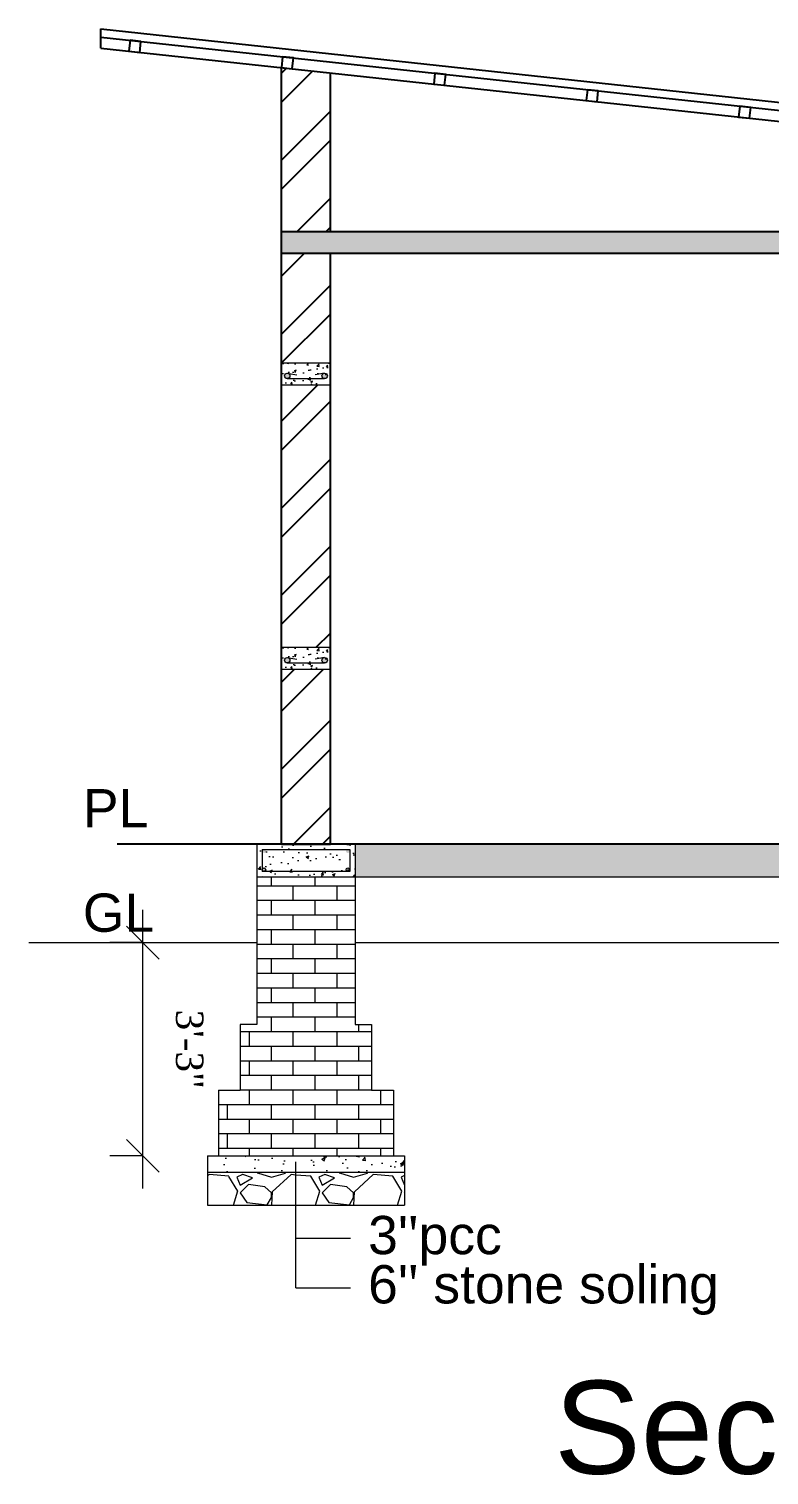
# Model space of a CAD drawing. Header units: inches. Extents: x 45643 to 78083, y -17830 to -3084.
# Drawn here: x 55372.3 to 55507.6, y -14746 to -14481.6 of the extents above; entities that cross this region are included whole.
import ezdxf

# ---------------------------------------------------------------- set-up
doc = ezdxf.new("R2010")
doc.units = ezdxf.units.IN
doc.header["$MEASUREMENT"] = 0
for name, color, linetype, lineweight in [('door', 3, 'Continuous', 13), ('steps', 253, 'Continuous', 20), ('WALL - A', 1, 'Continuous', 40)]:
    doc.layers.add(name, color=color, linetype=linetype, lineweight=lineweight)
doc.styles.get("Standard").update_dxf_attribs({"font": 'times.ttf'})
doc.dimstyles.new('Copy of Standard', dxfattribs={"dimtxt": 5, "dimasz": 6, "dimexe": 6, "dimexo": 12, "dimgap": 6, "dimtad": 1, "dimdec": 0, "dimzin": 0, "dimdsep": 46, "dimlunit": 3, "dimtxsty": 'Standard', "dimblk": 'OBLIQUE', "dimcen": 0.09, "dimdle": 6, "dimclrd": 256, "dimclre": 256, "dimclrt": 256, "dimadec": 0, "dimazin": 0, "dimtfac": 1, "dimtdec": 0, "dimtix": 1, "dimtmove": 2, "dimatfit": 3, "dimfxl": 6, "dimfxlon": 1, "dimtolj": 1, "dimtzin": 0, "dimlwd": 13, "dimlwe": 13, "dimarcsym": 0})
pattern_1 = [(228.0127875, (-305622.6875, 16091.2027), (-120, -135), [2.01804, -199.7863207]), (184.96974073, (-305624.03755, 16089.7027), (180, 15), [3.46302, -342.8388714]), (132.51044708, (-305627.48755, 16089.4027), (150, -165), [2.44182, -241.74048894]), (267.273689, (-305633.33755, 16085.6527), (15, 300), [3.15357, -312.2033706]), (292.83365418, (-305633.48755, 16082.5027), (-75, 180), [3.092325, -306.1405969]), (357.273689, (-305632.28755, 16079.6527), (-300, 15), [3.15357, -312.2033706]), (37.69424047, (-305629.13755, 16079.5027), (-195, -150), [4.170435, -412.87272823]), (72.25532837, (-305625.83755, 16082.0527), (105, 330), [3.93732, -389.79482245]), (121.42956562, (-305624.63755, 16085.8027), (-120, 195), [3.16425, -313.26109665]), (175.2363583, (-305626.2875, 16088.5027), (165, -15), [3.61248, -177.0114387]), (222.3974378, (-305629.88755, 16088.8027), (-180, -165), [4.67172, -462.5006251]), (138.81407483, (-305618.4875, 16085.5027), (-105, 90), [1.594515, -157.8576722]), (171.4692344, (-305619.68755, 16086.5527), (195, -30), [3.033555, -300.32267124]), (225, (-305622.688, 16087.003), (-2e-15, -15), [2.121315, -19.09188844]), (203.1985905, (-305623.7375, 16088.8027), (75, 30), [1.14237, -113.0942266]), (291.8014095, (-305624.7875, 16088.3527), (-15, 45), [1.615545, -79.1619271]), (30.9637565, (-305624.1875, 16086.8527), (45, 30), [2.623935, -84.8403434]), (161.5650512, (-305621.9375, 16088.2027), (30, -15), [1.897365, -45.5367999]), (16.38954033, (-305633.48755, 16088.3527), (150, 45), [2.658, -263.1426772]), (70.34617594, (-305630.9375, 16089.1027), (-60, -165), [2.229915, -220.7611162]), (293.1985905, (-305621.9375, 16091.2027), (-30, 75), [2.284725, -111.9518716]), (343.61045967, (-305621.03755, 16089.1027), (-150, 45), [2.658, -263.1426772]), (339.4439548, (-305633.4875, 16079.0527), (-75, 30), [2.5632, -125.5968562]), (294.77514057, (-305631.0875, 16078.1527), (-75, 165), [2.14767, -212.61964595]), (66.8014095, (-305621.7875, 16076.2027), (30, 75), [2.284725, -111.9518716]), (17.35402464, (-305620.88755, 16078.3027), (-195, -60), [2.514465, -248.9313542]), (69.4439548, (-305629.1375, 16076.2027), (-30, -75), [1.2816, -126.8784562]), (101.3099325, (-305622.6875, 16076.2027), (-15, 60), [0.76485, -75.7204427]), (165.9637565, (-305622.8375, 16076.9527), (45, -15), [3.092325, -58.7542594]), (186.00900596, (-305625.83755, 16077.7027), (150, 15), [2.86575, -283.7088476]), (303.6900675, (-305624.1875, 16085.5027), (-15, 30), [2.16333, -51.91993913]), (353.15722659, (-305622.98755, 16083.7027), (255, -30), [3.77691, -373.91343936]), (60.9453959, (-305619.2375, 16083.2527), (-60, -105), [1.54434, -152.8901121]), (90, (-305618.488, 16084.603), (-15, 15), [0.9, -14.1]), (120.25643716, (-305626.1375, 16078.1527), (60, -105), [2.08386, -206.30279984]), (48.0127875, (-305627.1875, 16079.9527), (120, 135), [4.03608, -197.7682807]), (0, (-305624.488, 16082.953), (15, 15), [3.9, -11.1]), (325.30484647, (-305620.5875, 16082.9527), (150, -105), [2.37171, -234.7991145]), (254.0546041, (-305618.6375, 16081.6027), (-15, -60), [2.18403, -107.01761834]), (207.64597536, (-305619.23755, 16079.5027), (-285, -150), [3.555975, -352.04211273]), (175.42607874, (-305622.38755, 16077.8527), (-195, 15), [3.761985, -372.4361011])]
pattern_2 = [(50, (-8905.3204, 101881.5575), (5.73808146, -0.50201708), [0.6, -6.6]), (355, (-8905.3204, 101881.5575), (-1.11001067, 6.01753707), [0.48, -5.28]), (100.4514, (-8904.842, 101881.5156), (4.62807505, 5.51551634), [0.50992152, -5.6091369]), (46.1842, (-8905.3204, 101883.1575), (8.5379284, -1.3241521), [0.9, -9.9]), (96.6356, (-8904.609, 101883.047), (7.47730164, 7.79294297), [0.7648823, -8.413704]), (351.1842, (-8905.32, 101883.1575), (7.47729556, 7.7929488), [0.72, -7.92]), (21, (-8904.5204, 101882.7575), (4.77525642, -3.22095113), [0.6, -6.6]), (326, (-8904.5204, 101882.7575), (1.94652266, 5.80120036), [0.48, -5.28]), (71.4514, (-8904.1225, 101882.489), (6.72178103, 2.58024397), [0.50992152, -5.6091369]), (37.5, (-8905.3204, 101881.5575), (0.097278843, 2.66315083), [0, -5.216, 0, -5.36, 0, -5.3]), (7.5, (-8905.3204, 101881.5575), (2.1045563, 3.155293695), [0, -3.056, 0, -5.096, 0, -2.02]), (327.5, (-8907.1044, 101881.5575), (4.27057949, -0.180438974), [0, -2, 0, -6.24, 0, -8.28]), (317.5, (-8907.9044, 101881.5575), (4.66548935, 0.80083986), [0, -2.6, 0, -4.144, 0, -5.88])]

# ---------------------------------------------------------------- blocks, each defined once
blk = doc.blocks.new('_Oblique')
at = {"color": 0, "linetype": 'ByBlock', "lineweight": -2}
blk.add_line((-0.5, -0.5), (0.5, 0.5), dxfattribs=at)
blk = doc.blocks.new('*D1451')
at = {"linetype": 'ByBlock', "lineweight": 13, "transparency": 16777216}
for p, q in [((55393.11, -14693.66), (55393.11, -14642.67)), ((55393.11, -14648.67), (55387.11, -14648.67)), ((55393.11, -14687.66), (55387.11, -14687.66))]:
    blk.add_line(p, q, dxfattribs=at)
at = {"layer": 'Defpoints', "color": 0, "linetype": 'ByBlock', "transparency": 16777216}
for p in [(55393.11, -14648.67), (55404.93, -14648.67), (55404.93, -14687.66)]:
    blk.add_point(p, dxfattribs=at)
at = {"linetype": 'ByBlock', "lineweight": 13, "transparency": 16777216, "xscale": 6, "yscale": 6, "zscale": 6}
for p, rotation in [((55393.11, -14648.67), 90.00136327111544), ((55393.11, -14687.66), 270.0013632711154)]:
    blk.add_blockref('_Oblique', p, dxfattribs=dict(at, rotation=rotation))
at = {"linetype": 'ByBlock', "lineweight": 5, "transparency": 16777216, "insert": (55401.65, -14668.17), "char_height": 5, "attachment_point": 5, "rotation": 270.0014}
blk.add_mtext('\\A1;3\'-3"', dxfattribs=at)

msp = doc.modelspace()

# ---------------------------------------------------------------- hatches: boundary and pattern name
at = {"linetype": 'ByBlock', "lineweight": 5}
h = msp.add_hatch(dxfattribs=at)
h.set_pattern_fill('AR-CONC', scale=0.5, style=0)
h.set_pattern_definition([(50, (9179.5013, 54261.0865), (3.58630091, -0.31376067), [0.375, -4.125]), (355, (9179.5013, 54261.0865), (-0.69375667, 3.76096067), [0.3, -3.3]), (100.4514, (9179.8, 54261.0603), (2.89254691, 3.44719771), [0.31870095, -3.50571056]), (46.1842, (9179.5013, 54262.0865), (5.33620524, -0.82759507), [0.5625, -6.1875]), (96.6356, (9179.946, 54262.0175), (4.67331353, 4.87058935), [0.47805144, -5.258565]), (351.1842, (9179.501, 54262.0865), (4.67330973, 4.870593), [0.45, -4.95]), (21, (9180.0013, 54261.8365), (2.98453526, -2.01309445), [0.375, -4.125]), (326, (9180.0013, 54261.8365), (1.21657666, 3.62575023), [0.3, -3.3]), (71.4514, (9180.25, 54261.6687), (4.20111314, 1.61265248), [0.31870095, -3.50571056]), (37.5, (9179.5013, 54261.0865), (0.060799277, 1.66446927), [0, -3.26, 0, -3.35, 0, -3.3125]), (7.5, (9179.5013, 54261.0865), (1.315347687, 1.97205856), [0, -1.91, 0, -3.185, 0, -1.2625]), (327.5, (9178.3863, 54261.0865), (2.66911218, -0.112774359), [0, -1.25, 0, -3.9, 0, -5.175]), (317.5, (9177.8863, 54261.0865), (2.91593085, 0.50052491), [0, -1.625, 0, -2.59, 0, -3.675])])
h.paths.add_polyline_path([(55427.43, -14542.66), (55418.43, -14542.66), (55418.43, -14546.66), (55427.43, -14546.66)])
edge = h.paths.add_edge_path(flags=16)
edge.add_arc((55426.34, -14545.31), 0.496, 180, 268.058, ccw=False)
edge.add_arc((55426.34, -14545.31), 0.496, 0, 180, ccw=False)
edge.add_arc((55426.34, -14545.31), 0.496, -91.942, 0, ccw=False)
edge.add_line((55426.33, -14545.8), (55419.53, -14545.8))
edge.add_arc((55419.51, -14545.31), 0.496, 180, 271.942, ccw=False)
edge.add_arc((55419.51, -14545.31), 0.496, 0, 180, ccw=False)
edge.add_arc((55419.51, -14545.31), 0.496, -88.058, 0, ccw=False)
edge.add_line((55419.53, -14545.8), (55426.33, -14545.8))
h = msp.add_hatch(color=7, dxfattribs=at)
h.paths.add_polyline_path([(55426.84, -14545.03, 0.414214), (55426.34, -14544.54), (55426.17, -14544.57, 0.315664), (55425.85, -14545.03, 1)])
h.paths.add_polyline_path([(55419.68, -14544.57), (55419.51, -14544.54, 0.414214), (55419.01, -14545.03, 0.404321), (55419.49, -14545.53), (55419.53, -14545.53, 0.404321), (55420.01, -14545.03, 0.315664)])
h = msp.add_hatch(dxfattribs=at)
h.set_pattern_fill('AR-CONC', scale=0.5, style=0)
h.set_pattern_definition([(50, (9179.5013, 54209.0865), (3.58630091, -0.31376067), [0.375, -4.125]), (355, (9179.5013, 54209.0865), (-0.69375667, 3.76096067), [0.3, -3.3]), (100.4514, (9179.8, 54209.0603), (2.89254691, 3.44719771), [0.31870095, -3.50571056]), (46.1842, (9179.5013, 54210.0865), (5.33620524, -0.82759507), [0.5625, -6.1875]), (96.6356, (9179.946, 54210.0175), (4.67331353, 4.87058935), [0.47805144, -5.258565]), (351.1842, (9179.501, 54210.0865), (4.67330973, 4.870593), [0.45, -4.95]), (21, (9180.0013, 54209.8365), (2.98453526, -2.01309445), [0.375, -4.125]), (326, (9180.0013, 54209.8365), (1.21657666, 3.62575023), [0.3, -3.3]), (71.4514, (9180.25, 54209.6687), (4.20111314, 1.61265248), [0.31870095, -3.50571056]), (37.5, (9179.5013, 54209.0865), (0.060799277, 1.66446927), [0, -3.26, 0, -3.35, 0, -3.3125]), (7.5, (9179.5013, 54209.0865), (1.315347687, 1.97205856), [0, -1.91, 0, -3.185, 0, -1.2625]), (327.5, (9178.3863, 54209.0865), (2.66911218, -0.112774359), [0, -1.25, 0, -3.9, 0, -5.175]), (317.5, (9177.8863, 54209.0865), (2.91593085, 0.50052491), [0, -1.625, 0, -2.59, 0, -3.675])])
h.paths.add_polyline_path([(55427.43, -14594.66), (55418.43, -14594.66), (55418.43, -14598.66), (55427.43, -14598.66)])
edge = h.paths.add_edge_path(flags=16)
edge.add_arc((55426.34, -14597.31), 0.496, 180, 268.058, ccw=False)
edge.add_arc((55426.34, -14597.31), 0.496, 0, 180, ccw=False)
edge.add_arc((55426.34, -14597.31), 0.496, -91.942, 0, ccw=False)
edge.add_line((55426.33, -14597.8), (55419.53, -14597.8))
edge.add_arc((55419.51, -14597.31), 0.496, 180, 271.942, ccw=False)
edge.add_arc((55419.51, -14597.31), 0.496, 0, 180, ccw=False)
edge.add_arc((55419.51, -14597.31), 0.496, -88.058, 0, ccw=False)
edge.add_line((55419.53, -14597.8), (55426.33, -14597.8))
h = msp.add_hatch(color=7, dxfattribs=at)
h.paths.add_polyline_path([(55426.84, -14597.03, 0.414214), (55426.34, -14596.54), (55426.17, -14596.57, 0.315664), (55425.85, -14597.03, 1)])
h.paths.add_polyline_path([(55419.68, -14596.57), (55419.51, -14596.54, 0.414214), (55419.01, -14597.03, 0.404321), (55419.49, -14597.53), (55419.53, -14597.53, 0.404321), (55420.01, -14597.03, 0.315664)])
at = {"layer": 'door', "ltscale": 0.5}
h = msp.add_hatch(dxfattribs=at)
h.set_pattern_fill('AR-CONC', color=256, scale=0.8, style=0)
h.set_pattern_definition(pattern_2)
h.paths.add_polyline_path([(55431.93, -14630.66), (55413.93, -14630.66), (55413.93, -14636.66), (55431.93, -14636.66), (55431.93, -14631.61)])
h.paths.add_polyline_path([(55430.93, -14631.61), (55430.93, -14635.66), (55414.93, -14635.66), (55414.93, -14631.61), (55415.23, -14631.61, -0.049683), (55415.29, -14631.61)], flags=16)
h.paths.add_polyline_path([(55430.92, -14631.95, -1), (55430.25, -14631.95, -1)], flags=0)
h.paths.add_polyline_path([(55430.93, -14635.33, -1), (55430.26, -14635.33, -1)], flags=16)
h.paths.add_polyline_path([(55415.6, -14635.33, -1), (55414.93, -14635.33, -1)], flags=16)
h = msp.add_hatch(dxfattribs=at)
h.set_pattern_fill('AR-CONC', color=256, scale=0.8, style=0)
h.set_pattern_definition(pattern_2)
h.paths.add_polyline_path([(55430.93, -14631.61), (55414.93, -14631.61), (55414.93, -14635.66), (55430.93, -14635.66)])
h = msp.add_hatch(color=256, dxfattribs=at)
h.paths.add_polyline_path([(55415.6, -14631.95, 0.385424), (55415.29, -14631.61), (55415.23, -14631.61, 0.385424), (55414.93, -14631.95, 1)])
h.paths.add_polyline_path([(55414.93, -14635.33, 1), (55415.6, -14635.33, 1)])
h.paths.add_polyline_path([(55430.25, -14631.95, 1), (55430.92, -14631.95, 1)])
h.paths.add_polyline_path([(55430.26, -14635.33, 1), (55430.93, -14635.33, 1)])
at = {"layer": 'door', "ltscale": 0.5, "transparency": 33554648}
h = msp.add_hatch(dxfattribs=at)
h.set_pattern_fill('AR-BRSTD', color=256)
h.set_pattern_definition([(0, (-99979.3944, 12247.763), (0, 2.667), []), (90, (-99979.3944, 12247.763), (-4, 2.667), [2.667, -2.667])])
h.paths.add_polyline_path([(55431.93, -14636.66), (55413.93, -14636.66), (55413.93, -14663.66), (55431.93, -14663.66)])
h.paths.add_polyline_path([(55434.93, -14663.66), (55410.93, -14663.66), (55410.93, -14675.66), (55431.93, -14675.66), (55434.93, -14675.66)])
h.paths.add_polyline_path([(55438.93, -14675.66), (55431.93, -14675.66), (55410.93, -14675.66), (55406.93, -14675.66), (55406.93, -14687.66), (55438.93, -14687.66)])
at = {"layer": 'door', "ltscale": 0.5}
h = msp.add_hatch(dxfattribs=at)
h.set_pattern_fill('AR-CONC', color=256, style=0)
h.set_pattern_definition([(50, (50655.187, 53755.216), (7.17260183, -0.62752135), [0.75, -8.25]), (355, (50655.187, 53755.216), (-1.3875133, 7.5219213), [0.6, -6.6]), (100.4514, (50655.785, 53755.164), (5.7850938, 6.8943954), [0.6374019, -7.0114211]), (46.1842, (50655.187, 53757.216), (10.6724105, -1.6551901), [1.125, -12.375]), (96.6356, (50656.076, 53757.078), (9.346627, 9.7411787), [0.9561029, -10.51713]), (351.1842, (50655.187, 53757.216), (9.3466195, 9.741186), [0.9, -9.9]), (21, (50656.187, 53756.716), (5.9690705, -4.0261889), [0.75, -8.25]), (326, (50656.187, 53756.716), (2.4331533, 7.25150045), [0.6, -6.6]), (71.4514, (50656.6845, 53756.3806), (8.4022263, 3.225305), [0.6374019, -7.0114211]), (37.5, (50655.187, 53755.2161), (0.12159855, 3.32893854), [0, -6.52, 0, -6.7, 0, -6.625]), (7.5, (50655.187, 53755.216), (2.63069537, 3.94411712), [0, -3.82, 0, -6.37, 0, -2.525]), (327.5, (50652.957, 53755.216), (5.33822436, -0.22554872), [0, -2.5, 0, -7.8, 0, -10.35]), (317.5, (50651.957, 53755.216), (5.8318617, 1.00104982), [0, -3.25, 0, -5.18, 0, -7.35])])
h.paths.add_polyline_path([(55440.93, -14687.66), (55404.93, -14687.66), (55404.93, -14690.66), (55440.93, -14690.66)])
at = {"layer": 'door', "ltscale": 0.5, "transparency": 33554648}
h = msp.add_hatch(dxfattribs=at)
h.set_pattern_fill('GRAVEL', color=256, scale=15)
h.set_pattern_definition(pattern_1)
h.paths.add_polyline_path([(55421.07, -14690.66), (55404.93, -14690.66), (55404.93, -14696.66), (55421.07, -14696.66)])
h = msp.add_hatch(dxfattribs=at)
h.set_pattern_fill('GRAVEL', color=256, scale=15)
h.set_pattern_definition(pattern_1)
h.paths.add_polyline_path([(55440.93, -14696.66), (55440.93, -14690.66), (55421.07, -14690.66), (55421.07, -14696.66)])
at = {"layer": 'steps', "ltscale": 0.3}
h = msp.add_hatch(dxfattribs=at)
h.set_pattern_fill('AR-CONC', scale=0.8, style=0)
h.set_pattern_definition([(50, (0, 0), (5.73808146, -0.50201708), [0.6, -6.6]), (355, (0, 0), (-1.11001067, 6.01753707), [0.48, -5.28]), (100.451444, (0.478, -0.042), (4.6280708, 5.51551993), [0.50992154, -5.6091369]), (46.1842, (0, 1.6), (8.53793065, -1.32415425), [0.9, -9.9]), (96.635635, (0.7115, 1.49), (7.4772956, 7.7929488), [0.7648827, -8.4137101]), (351.184164, (0, 1.6), (7.4772956, 7.7929488), [0.72, -7.92]), (21, (0.8, 1.2), (4.7752564, -3.22095113), [0.6, -6.6]), (326, (0.8, 1.2), (1.94652266, 5.80120036), [0.48, -5.28]), (71.451445, (1.198, 0.9316), (6.721779, 2.5802492), [0.5099215, -5.6091369]), (37.5, (0, 0), (0.09727884, 2.66315083), [0, -5.216, 0, -5.36, 0, -5.3]), (7.5, (0, 0), (2.1045563, 3.1552937), [0, -3.056, 0, -5.096, 0, -2.02]), (327.5, (-1.784, 0), (4.27057949, -0.18043897), [0, -2, 0, -6.24, 0, -8.28]), (317.5, (-2.584, 0), (4.66548935, 0.80083986), [0, -2.6, 0, -4.144, 0, -5.88])])
h.paths.add_polyline_path([(55695.94, -14518.66), (55552.44, -14518.66), (55418.43, -14518.66), (55418.43, -14522.66), (55695.94, -14522.66)])
h = msp.add_hatch(dxfattribs=at)
h.set_pattern_fill('AR-CONC', scale=0.8, style=0)
h.set_pattern_definition([(50, (55557.9265, -14633.6645), (5.73808, -0.50202), [0.6, -6.6]), (355, (55557.9265, -14633.6645), (-1.11, 6.01754), [0.48, -5.28]), (100.4514, (55558.4047, -14633.7064), (4.62807, 5.51552), [0.50992, -5.60914]), (46.184, (55557.9265, -14632.0645), (8.53793, -1.32415), [0.9, -9.9]), (96.636, (55558.638, -14632.175), (7.4773, 7.79295), [0.7649, -8.4137]), (351.184, (55557.9265, -14632.0645), (7.4773, 7.79295), [0.72, -7.92]), (21, (55558.7265, -14632.4645), (4.77526, -3.22095), [0.6, -6.6]), (326, (55558.7265, -14632.4645), (1.94652, 5.8012), [0.48, -5.28]), (71.4514, (55559.1244, -14632.733), (6.72178, 2.58025), [0.50992, -5.60914]), (37.5, (55557.9265, -14633.6645), (0.09728, 2.66315), [0, -5.216, 0, -5.36, 0, -5.3]), (7.5, (55557.9265, -14633.6645), (2.104556, 3.155294), [0, -3.056, 0, -5.096, 0, -2.02]), (327.5, (55556.1425, -14633.6645), (4.27058, -0.18044), [0, -2, 0, -6.24, 0, -8.28]), (317.5, (55555.3425, -14633.6645), (4.66549, 0.80084), [0, -2.6, 0, -4.144, 0, -5.88])])
h.paths.add_polyline_path([(55682.44, -14630.66), (55431.93, -14630.66), (55431.93, -14636.66), (55682.44, -14636.66)])
at = {"layer": 'WALL - A', "lineweight": 25}
h = msp.add_hatch(dxfattribs=at)
h.set_pattern_fill('ANSI32', color=256, scale=30, style=0)
h.paths.add_polyline_path([(55427.43, -14546.66), (55418.43, -14546.66), (55418.43, -14594.66), (55427.43, -14594.66)])
h.paths.add_polyline_path([(55427.43, -14522.66), (55418.43, -14522.66), (55418.43, -14542.66), (55427.43, -14542.66)])
h.paths.add_polyline_path([(55427.43, -14489.64), (55418.43, -14488.66), (55418.43, -14518.66), (55427.43, -14518.66)])
h.paths.add_polyline_path([(55427.43, -14598.66), (55418.43, -14598.66), (55418.43, -14630.66), (55427.43, -14630.66)])

# ---------------------------------------------------------------- linework, layer by layer
for p, q in [((55385.43, -14481.58), (55728.94, -14518.71)), ((55385.43, -14485.1), (55385.43, -14481.58)), ((55385.43, -14483.09), (55728.94, -14520.22)), ((55385.43, -14485.1), (55728.94, -14522.23)), ((55418.43, -14518.66), (55418.43, -14488.66)), ((55427.43, -14518.66), (55427.43, -14489.64)), ((55695.94, -14518.66), (55418.43, -14518.66)), ((55418.43, -14630.66), (55418.43, -14518.66)), ((55695.94, -14522.66), (55418.43, -14522.66)), ((55427.43, -14630.66), (55427.43, -14522.66)), ((55418.43, -14630.66), (55388.43, -14630.66)), ((55700.44, -14630.66), (55418.43, -14630.66)), ((55418.43, -14630.66), (55427.43, -14630.66))]:
    msp.add_line(p, q)
at = {"color": 7, "linetype": 'ByBlock', "lineweight": 5}
for p, q in [((55418.43, -14542.66), (55427.43, -14542.66)), ((55419.49, -14545.53), (55426.34, -14545.53)), ((55419.51, -14544.54), (55421.26, -14544.85)), ((55426.34, -14544.54), (55424.6, -14544.85)), ((55418.43, -14546.66), (55427.43, -14546.66)), ((55418.43, -14546.66), (55427.43, -14546.66)), ((55418.43, -14594.66), (55427.43, -14594.66)), ((55419.49, -14597.53), (55426.34, -14597.53)), ((55419.51, -14596.54), (55421.26, -14596.85)), ((55426.34, -14596.54), (55424.6, -14596.85)), ((55418.43, -14598.66), (55427.43, -14598.66)), ((55418.43, -14598.66), (55427.43, -14598.66)), ((55421.07, -14711.83), (55421.07, -14688.76)), ((55421.07, -14702.73), (55431.07, -14702.73)), ((55421.07, -14711.83), (55431.07, -14711.83))]:
    msp.add_line(p, q, dxfattribs=at)
at = {"color": 7, "linetype": 'ByBlock', "lineweight": 5, "ltscale": 10}
for p, q in [((55372.29, -14648.67), (55413.93, -14648.67)), ((55431.93, -14648.67), (55543.43, -14648.67))]:
    msp.add_line(p, q, dxfattribs=at)
for points in [[(55390.56, -14485.65), (55392.55, -14485.87), (55392.76, -14483.88), (55390.78, -14483.66)], [(55418.43, -14488.66), (55420.41, -14488.88), (55420.63, -14486.89), (55418.64, -14486.68)], [(55446.29, -14491.68), (55448.28, -14491.89), (55448.5, -14489.9), (55446.51, -14489.69)], [(55474.16, -14494.69), (55476.15, -14494.9), (55476.36, -14492.92), (55474.37, -14492.7)], [(55502.02, -14497.7), (55504.01, -14497.92), (55504.23, -14495.93), (55502.24, -14495.71)]]:
    msp.add_lwpolyline(points, close=True)
at = {"color": 7, "linetype": 'ByBlock', "lineweight": 5}
for centre in [(55419.51, -14545.03), (55426.34, -14545.03), (55419.51, -14597.03), (55426.34, -14597.03)]:
    msp.add_circle(centre, 0.496, dxfattribs=at)
at = {"layer": 'door', "ltscale": 0.5}
for p, q in [((55413.93, -14630.66), (55413.93, -14663.66)), ((55414.93, -14631.61), (55414.93, -14635.66)), ((55414.93, -14631.61), (55430.93, -14631.61)), ((55430.93, -14631.61), (55430.93, -14635.66)), ((55431.93, -14630.66), (55431.93, -14663.66)), ((55413.93, -14636.66), (55431.93, -14636.66)), ((55430.93, -14635.66), (55414.93, -14635.66)), ((55418.43, -14636.66), (55682.44, -14636.66)), ((55410.93, -14663.66), (55410.93, -14675.66)), ((55413.93, -14663.66), (55410.93, -14663.66)), ((55431.93, -14663.66), (55434.93, -14663.66)), ((55434.93, -14663.66), (55434.93, -14675.66)), ((55406.93, -14675.66), (55410.93, -14675.66)), ((55406.93, -14675.66), (55406.93, -14687.66)), ((55434.93, -14675.66), (55438.93, -14675.66)), ((55438.93, -14675.66), (55438.93, -14687.66)), ((55404.93, -14687.66), (55440.93, -14687.66)), ((55404.93, -14687.66), (55404.93, -14696.66)), ((55440.93, -14687.66), (55440.93, -14696.66)), ((55404.93, -14690.66), (55440.93, -14690.66)), ((55404.93, -14696.66), (55440.93, -14696.66))]:
    msp.add_line(p, q, dxfattribs=at)
for centre in [(55415.26, -14635.33), (55430.59, -14635.33)]:
    msp.add_circle(centre, 0.335, dxfattribs=at)

# ---------------------------------------------------------------- texts
at = {"color": 7, "linetype": 'ByBlock', "lineweight": 5}
for s, insert, char_height, width, attachment_point in [('{\\fArial CE|b0|i0|c0|p34;PL}', (55382.15, -14620.59), 7, 174.1012, 1), ('{\\fArial CE|b0|i0|c0|p34;GL}', (55382.15, -14639.69), 7, 174.1012, 1), ("{\\fArial CE|b0|i0|c238|p34;3'}'{\\fArial CE|b0|i0|c238|p34;pcc}", (55434.29, -14698.65), 7, 174.1012, 1), ("{\\fArial CE|b0|i0|c0|p34;6\\fArial CE|b0|i0|c238|p34;'}'{\\fArial CE|b0|i0|c238|p34; \\fArial CE|b0|i0|c0|p34;stone\\fArial CE|b0|i0|c238|p34; soling}", (55434.29, -14707.65), 7, 174.1012, 1), ('{\\fArial CE|b0|i0|c238|p34;\\P\\H2.8333x;Section at A-A}', (55544.19, -14732.42), 6, 232.9624, 5)]:
    msp.add_mtext(s, dxfattribs=dict(at, insert=insert, char_height=char_height, width=width, attachment_point=attachment_point))

# ---------------------------------------------------------------- dimensions: what is measured, and where the dimension line sits
dim = msp.add_aligned_dim(p1=(55404.93, -14687.66), p2=(55404.93, -14648.67), distance=11.82, dimstyle='Copy of Standard', dxfattribs=at)
dim.commit()
dim.dimension.update_dxf_attribs({"geometry": '*D1451', "text_midpoint": (55401.65, -14668.17)})

doc.saveas('drawing.dxf')
